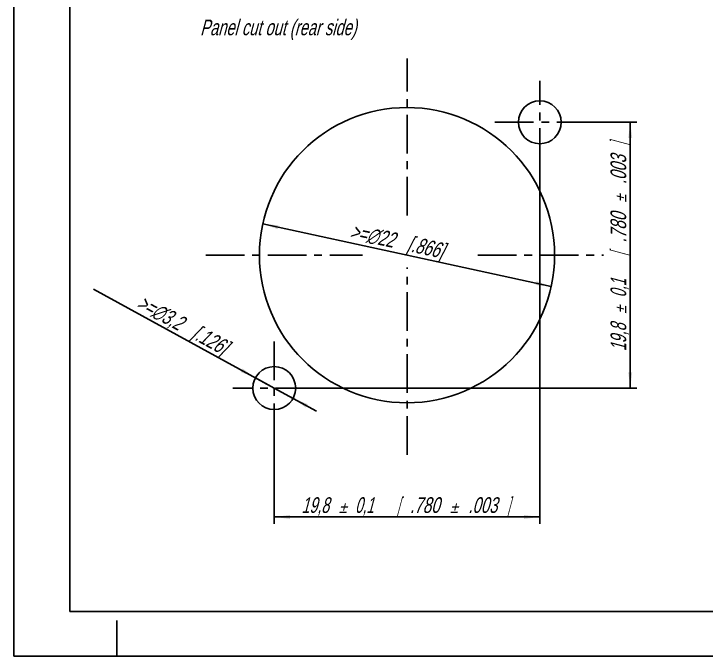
# Model space of a CAD drawing. Header units: millimetres. Extents: x 0 to 420, y 0 to 297.
# Drawn here: x 0 to 154.8, y 0 to 143.5 of the extents above; entities that cross this region are included whole.
import ezdxf
from ezdxf.enums import TextEntityAlignment as Align

# ---------------------------------------------------------------- set-up
doc = ezdxf.new("R2010")
doc.units = ezdxf.units.MM
doc.header["$LTSCALE"] = 23.1
doc.linetypes.add('CENTER', pattern=[0.6, 0.375, -0.075, 0.075, -0.075])
doc.layers.get('0').update_dxf_attribs({"linetype": 'CONTINUOUS'})
doc.layers.add('DEFAULT_1', color=7, linetype='CENTER')
doc.layers.add('ZEICHNUNGSBEMASSUNGEN', color=7, linetype='CONTINUOUS')
doc.styles.get("Standard").update_dxf_attribs({"font": 'txt', "width": 0.7})
doc.styles.add('TEXTSTYLE_3', font='gdt', dxfattribs={"width": 0.7})
doc.dimstyles.new('DIMSTYLE_1', dxfattribs={"dimtxt": 3.5, "dimasz": 3.5, "dimexe": 0.18, "dimexo": 0.0625, "dimgap": 0.09, "dimtad": 1, "dimdec": 4, "dimlfac": 0.333333, "dimdsep": 46, "dimtxsty": 'STANDARD', "dimblk": '_FILLED', "dimblk1": '_FILLED', "dimblk2": '_FILLED', "dimcen": 0.09, "dimclrt": 5, "dimadec": 0, "dimazin": 0, "dimtol": 1, "dimtp": 0.1, "dimtm": 0.1, "dimtfac": 1, "dimtdec": 4, "dimtofl": 0, "dimtmove": 0, "dimatfit": 3, "dimldrblk": '_FILLED', "dimfxl": 1, "dimtolj": 1, "dimarcsym": 0})
doc.dimstyles.new('DIMSTYLE_2', dxfattribs={"dimtxt": 3.5, "dimasz": 3.5, "dimexe": 0.18, "dimexo": 0.0625, "dimgap": 0.09, "dimtad": 1, "dimdec": 4, "dimlfac": 0.333333, "dimdsep": 46, "dimtxsty": 'STANDARD', "dimblk": '_FILLED', "dimblk1": '_FILLED', "dimblk2": '_FILLED', "dimcen": 0.09, "dimclrt": 5, "dimadec": 0, "dimazin": 0, "dimtp": 0.2, "dimtm": 0.2, "dimtfac": 1, "dimtdec": 4, "dimtofl": 0, "dimtmove": 0, "dimatfit": 3, "dimldrblk": '_FILLED', "dimfxl": 1, "dimtolj": 1, "dimarcsym": 0})
doc.dimstyles.new('DIMSTYLE_3', dxfattribs={"dimtxt": 3.5, "dimasz": 3.5, "dimexe": 0.18, "dimexo": 0.0625, "dimgap": 0.09, "dimtad": 1, "dimdec": 4, "dimlfac": 0.333333, "dimdsep": 46, "dimtxsty": 'STANDARD', "dimblk": '_FILLED', "dimblk1": '_FILLED', "dimblk2": '_FILLED', "dimcen": 0.09, "dimclrt": 5, "dimadec": 0, "dimazin": 0, "dimtp": 0.1, "dimtm": 0.1, "dimtfac": 1, "dimtdec": 4, "dimtofl": 0, "dimtmove": 0, "dimatfit": 3, "dimldrblk": '_FILLED', "dimfxl": 1, "dimtolj": 1, "dimarcsym": 0})

# ---------------------------------------------------------------- blocks, each defined once
blk = doc.blocks.new('_FILLED')
at = {"color": 0, "linetype": 'BYBLOCK'}
blk.add_solid([(0, 0), (-1, 0.125), (-1, -0.125)], dxfattribs=at)
blk = doc.blocks.new('*D0')
at = {"layer": 'ZEICHNUNGSBEMASSUNGEN', "color": 2, "linetype": 'CONTINUOUS'}
for p, q in [((117.64, 109.35), (117.64, 29.6)), ((58.24, 47.96), (58.24, 29.6)), ((58.24, 31.1), (87.94, 31.1)), ((117.64, 31.1), (87.94, 31.1))]:
    blk.add_line(p, q, dxfattribs=at)
at = {"layer": 'ZEICHNUNGSBEMASSUNGEN', "color": 2, "linetype": 'CONTINUOUS', "xscale": 3.5, "yscale": 3.5, "zscale": 3.5, "rotation": 180}
blk.add_blockref('_FILLED', (58.24, 31.1), dxfattribs=at)
at = {"layer": 'ZEICHNUNGSBEMASSUNGEN', "color": 2, "linetype": 'CONTINUOUS', "xscale": 3.5, "yscale": 3.5, "zscale": 3.5}
blk.add_blockref('_FILLED', (117.64, 31.1), dxfattribs=at)
at = {"layer": 'ZEICHNUNGSBEMASSUNGEN', "color": 5, "linetype": 'CONTINUOUS', "oblique": 15}
for s, width, p in [('[', 0.428571, (86.03, 32.01)), (']', 0.428571, (110.64, 32.01)), ('19,8', 0.678571, (67.42, 32.01)), ('0,1', 0.642857, (78.41, 32.01)), ('.780', 0.732143, (91.91, 32.01)), ('.003', 0.714286, (104.89, 32.01))]:
    blk.add_text(s, height=3.5, dxfattribs=dict(at, width=width)).set_placement(p, align=Align.CENTER)
at = {"layer": 'ZEICHNUNGSBEMASSUNGEN', "color": 5, "linetype": 'CONTINUOUS', "style": 'TEXTSTYLE_3', "oblique": 15}
for p in [(73.6, 32.01), (98.46, 32.01)]:
    blk.add_text('`', height=2.45, dxfattribs=at).set_placement(p, align=Align.CENTER)
blk = doc.blocks.new('*D1')
at = {"layer": 'ZEICHNUNGSBEMASSUNGEN', "color": 2, "linetype": 'CONTINUOUS'}
for p in [(55.68, 96.6), (120.19, 82.63)]:
    blk.add_line(p, (87.94, 89.61), dxfattribs=at)
at = {"layer": 'ZEICHNUNGSBEMASSUNGEN', "color": 2, "linetype": 'CONTINUOUS', "xscale": 3.5, "yscale": 3.5, "zscale": 3.5}
for p, rotation in [((55.68, 96.6), 167.7824208085), ((120.19, 82.63), 347.7824208085)]:
    blk.add_blockref('_FILLED', p, dxfattribs=dict(at, rotation=rotation))
at = {"layer": 'ZEICHNUNGSBEMASSUNGEN', "color": 5, "linetype": 'CONTINUOUS', "insert": (86.12, 94.52), "char_height": 3.5, "width": 31.4167, "attachment_point": 2, "rotation": 347.7824, "line_spacing_factor": 0.9}
blk.add_mtext('\\Q15.0;>=\\Fgdt;{\\Fgdt;n}\\Ftxt;22{\\Ftxt.shx;\\W1.000000;\\H3.500000; }[.866]', dxfattribs=at)
blk = doc.blocks.new('*D2')
at = {"layer": 'ZEICHNUNGSBEMASSUNGEN', "color": 2, "linetype": 'CONTINUOUS'}
for p, q in [((58.24, 59.91), (17.79, 81.98)), ((54.02, 62.21), (58.24, 59.91)), ((62.45, 57.61), (58.24, 59.91)), ((58.24, 59.91), (67.72, 54.74))]:
    blk.add_line(p, q, dxfattribs=at)
at = {"layer": 'ZEICHNUNGSBEMASSUNGEN', "color": 2, "linetype": 'CONTINUOUS', "xscale": 3.5, "yscale": 3.5, "zscale": 3.5}
for p, rotation in [((54.02, 62.21), 331.3860591584), ((62.45, 57.61), 151.3858270525)]:
    blk.add_blockref('_FILLED', p, dxfattribs=dict(at, rotation=rotation))
at = {"layer": 'ZEICHNUNGSBEMASSUNGEN', "color": 5, "linetype": 'CONTINUOUS', "insert": (48.36, 70.32), "char_height": 3.5, "width": 32.4167, "attachment_point": 3, "rotation": 331.3859, "line_spacing_factor": 0.9}
blk.add_mtext('\\Q15.0;>=\\Fgdt;{\\Fgdt;n}\\Ftxt;3,2{\\Ftxt.shx;\\W1.000000;\\H3.500000; }[.126]', dxfattribs=at)
blk = doc.blocks.new('*D3')
at = {"layer": 'ZEICHNUNGSBEMASSUNGEN', "color": 2, "linetype": 'CONTINUOUS'}
for p, q in [((126.25, 119.31), (139.37, 119.31)), ((137.87, 119.31), (137.87, 89.61)), ((137.87, 59.91), (137.87, 89.61)), ((67.21, 59.91), (139.37, 59.91))]:
    blk.add_line(p, q, dxfattribs=at)
at = {"layer": 'ZEICHNUNGSBEMASSUNGEN', "color": 2, "linetype": 'CONTINUOUS', "xscale": 3.5, "yscale": 3.5, "zscale": 3.5}
for p, rotation in [((137.87, 119.31), 90), ((137.87, 59.91), 270)]:
    blk.add_blockref('_FILLED', p, dxfattribs=dict(at, rotation=rotation))
at = {"layer": 'ZEICHNUNGSBEMASSUNGEN', "color": 5, "linetype": 'CONTINUOUS', "oblique": 15}
for s, width, p in [(']', 0.428571, (136.96, 114.48)), ('.003', 0.714286, (136.96, 108.73)), ('.780', 0.732143, (136.96, 95.75)), ('[', 0.428571, (136.96, 89.87)), ('0,1', 0.642857, (136.96, 82.25)), ('19,8', 0.678571, (136.96, 71.26))]:
    blk.add_text(s, height=3.5, rotation=90, dxfattribs=dict(at, width=width)).set_placement(p, align=Align.CENTER)
at = {"layer": 'ZEICHNUNGSBEMASSUNGEN', "color": 5, "linetype": 'CONTINUOUS', "style": 'TEXTSTYLE_3', "oblique": 15}
for p in [(136.96, 102.3), (136.96, 77.44)]:
    blk.add_text('`', height=2.45, rotation=90, dxfattribs=at).set_placement(p, align=Align.CENTER)

msp = doc.modelspace()

# ---------------------------------------------------------------- linework, layer by layer
at = {"color": 7, "linetype": 'CONTINUOUS'}
for p, q in [((0, 297), (0, 0)), ((12.5, 287), (12.5, 10)), ((12.5, 10), (410, 10)), ((23, 0), (23, 8)), ((0, 0), (420, 0))]:
    msp.add_line(p, q, dxfattribs=at)
for centre, radius in [((117.63612, 119.31342), 4.8), ((87.93556, 89.61488), 33), ((58.23625, 59.91348), 4.8)]:
    msp.add_circle(centre, radius, dxfattribs=at)
at = {"layer": 'DEFAULT_1', "color": 2, "linetype": 'CENTER'}
for p, q in [((87.93556, 98.46297), (87.93556, 133.56363)), ((117.63612, 109.34814), (117.63612, 128.60714)), ((107.58891, 119.31342), (126.25068, 119.31342)), ((42.92353, 89.61488), (77.98978, 89.61488)), ((103.77245, 89.61488), (131.88431, 89.61488)), ((87.93556, 44.95727), (87.93556, 86.84916)), ((58.23625, 70.33248), (58.23625, 47.96002)), ((67.20666, 59.91348), (48.94253, 59.91348))]:
    msp.add_line(p, q, dxfattribs=at)

# ---------------------------------------------------------------- texts
at = {"color": 5, "linetype": 'CONTINUOUS', "insert": (41.67005, 142.26117), "char_height": 3.5, "width": 58.5833333, "attachment_point": 1, "line_spacing_factor": 0.9}
msp.add_mtext('\\Q15.0;Panel cut out (rear side)', dxfattribs=at)

# ---------------------------------------------------------------- dimensions: what is measured, and where the dimension line sits
at = {"layer": 'ZEICHNUNGSBEMASSUNGEN', "color": 2, "linetype": 'CONTINUOUS'}
dim = msp.add_linear_dim(base=(137.86597, 119.31342), p1=(67.20666, 59.91348), p2=(126.25068, 119.31342), angle=90, dimstyle='DIMSTYLE_1', dxfattribs=at)
dim.commit()
dim.dimension.update_dxf_attribs({"geometry": '*D3', "text_midpoint": (136.52632, 88.41244), "dimtype": 160})
dim = msp.add_linear_dim(base=(117.63612, 31.0994), p1=(58.23625, 47.96002), p2=(117.63612, 109.34814), dimstyle='DIMSTYLE_1', dxfattribs=at)
dim.commit()
dim.dimension.update_dxf_attribs({"geometry": '*D0', "text_midpoint": (84.28096, 33.75527), "dimtype": 160})
for p1, p2, dimstyle, picture, middle in [((55.68297, 96.59849), (120.18814, 82.63126), 'DIMSTYLE_2', '*D1', (84.34083, 91.70388)), ((54.02249, 62.21224), (62.45, 57.61473), 'DIMSTYLE_3', '*D2', (39.23057, 74.57502))]:
    dim = msp.add_diameter_dim_2p(p1=p1, p2=p2, text='>=<>', dimstyle=dimstyle, dxfattribs=at)
    dim.commit()
    dim.dimension.update_dxf_attribs({"geometry": picture, "text_midpoint": middle, "dimtype": 163})

doc.saveas('drawing.dxf')
